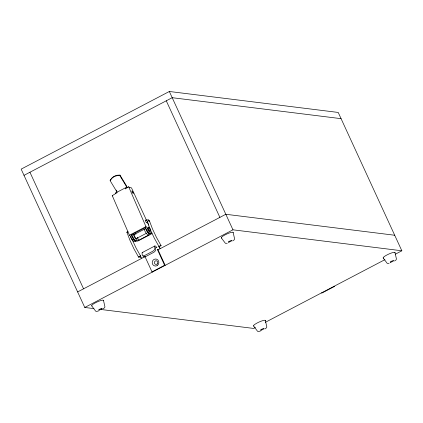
<?xml version="1.0" encoding="UTF-8"?>
<svg xmlns="http://www.w3.org/2000/svg" width="423" height="423" viewBox="0 0 423 423"><rect width="100%" height="100%" fill="white"/><g stroke="black" fill="none" stroke-linecap="round" stroke-linejoin="round"><path stroke-width="0.63" d="M160.788 245.536L160.84 245.261L160.042 246.117L158.953 246.45L159.455 247.82L160.09 248.349L158.99 246.805L159.344 245.985M132.119 239.577L136.026 247.904L140.547 255.968L139.426 256.93L138.675 256.951M147.289 221.525L147.87 220.88L148.965 220.642M149.478 221.049L149.308 221.382L149.467 221.144A1.137 0.571 -18.1 0 0 148.875 220.632L147.315 221.419A1.137 0.571 -18.1 0 0 147.907 221.932M138.633 257.02C138.829 257.559 141.081 256.068 140.251 255.963M116.949 192.909A2.046 0.56 62.3 0 0 116.129 190.583L110.133 180.663L110.62 179.68A10.237 9.613 22.9 0 1 119.344 175.106L120.01 175.148L126.001 185.057A3.41 0.931 62.3 0 1 127.238 187.849M115.606 193.644L115.595 192.973L125.293 187.891L126.424 188.034A2.046 0.56 62.3 0 0 125.827 185.501L119.825 175.582L120.01 175.148M125.293 187.891L125.605 188.954M135.709 241.491L134.112 241.575A3.981 1.084 62.3 0 1 131.188 237.858L130.083 235.68L129.464 235.246L112.269 195.648L115.585 193.612M136.856 240.914L135.275 240.967A3.981 1.084 62.3 0 1 132.351 237.245L131.109 234.781M110.133 180.663L110.44 180.113A10.237 9.613 22.9 0 1 119.164 175.54L119.825 175.582M159.111 246.197C158.81 247.117 160.893 245.493 160.719 245.61M103.011 308.859L104.476 307.828L104.952 306.929L103.476 300.309M232.676 240.92L234.136 239.889L234.617 238.984L233.136 232.364M264.888 328.957L266.347 327.925L266.828 327.027L265.348 320.407M394.522 261.012L395.986 259.981L396.462 259.077L394.982 252.462M395.431 254.149L401.85 250.786L338.22 112.449L169.337 91.479L21.15 169.131L84.78 307.468L93.943 308.61M24.011 175.344L172.198 97.697L341.081 118.667M125.282 188.536L128.671 186.76L129.242 187.336L131.511 187.897L146.48 220.23M146.638 220.542L146.559 220.298A1.137 0.312 62.3 0 1 147.045 220.161M129.464 235.246L145.946 226.612L146.564 227.045L147.664 229.218A3.981 1.084 62.3 0 0 150.593 232.941L152.063 233.121M131.23 235.056L145.38 227.637L146.501 229.832A3.981 1.084 62.3 0 0 149.43 233.549L150.9 233.734L151 233.385M133.679 234.823L144.433 229.187M136.433 238.503L146.622 233.163M133.451 234.575A3.981 1.084 62.3 0 0 137.02 240.053L138.675 240.259L149.34 234.67L147.685 234.464A3.981 1.084 62.3 0 1 144.111 228.986M142.228 252.584L154.834 245.98M77.631 291.928L145.306 256.465M157.869 249.882L225.819 214.276L394.701 235.246M144.952 256.518L152.021 271.878L164.621 265.274L165.176 265.343L157.837 249.39M84.78 307.468L232.967 229.821L401.85 250.786M255.413 327.518L253.663 328.438L101.145 309.504M265.332 322.321L384.93 259.653M98.575 310.921L96.782 311.397L95.704 311.222L91.648 305.797M260.452 331.019L258.659 331.495L257.581 331.32L253.52 325.895M160.539 245.314L160.899 245.308L156.383 237.234L152.476 228.906L149.451 220.901M140.182 255.978L140.547 255.968M227.246 243.283L225.369 243.278L221.308 237.858M389.091 263.376L387.214 263.37L383.153 257.951M115.595 192.973L116.727 193.115M334.059 286.313L334.609 286.382L322.009 292.986L321.454 292.917M152.021 271.878L152.571 271.947M147.659 219.585L148.737 219.934M112.767 195.971L112.195 195.394M140.172 257.284L140.425 257.602M126.958 232.338L127.519 232.597L126.937 232.127L127.979 231.376L126.958 232.338L130.03 240.481L134.001 248.941L138.596 257.142M128.671 186.76L145.946 226.612M158.953 246.477L154.363 238.276L150.387 229.811L147.315 221.673M169.337 91.479L232.967 229.821M166.271 100.806L219.891 217.385M147.304 222.017L148.674 224.999M157.282 249.321L164.621 265.274M135.111 232.502L135.936 234.289M137.306 237.277L138.675 240.259M29.938 172.24L83.558 288.819M145.263 227.368L145.38 227.637M160.819 245.261L161.02 245.731L160.761 245.266L160.634 245.705M141.726 257.75A1.137 0.312 62.3 0 1 141.256 257.75A1.137 0.312 62.3 0 1 140.563 256.38A1.137 0.312 62.3 0 1 140.912 256.142M146.855 222.075A1.481 0.402 62.3 0 1 146.295 222.334A1.481 0.402 62.3 0 1 145.359 220.309A1.481 0.402 62.3 0 1 146.247 220.753M150.133 231.185A2.274 0.619 62.3 0 1 148.346 229.557A2.274 0.619 62.3 0 1 148.24 227.442M116.304 190.133A3.41 0.931 62.3 0 1 116.991 191.418M134.35 239.349A2.274 0.619 62.3 0 1 134.08 239.122M133.779 238.778A2.274 0.619 62.3 0 1 132.457 235.902M133.071 240.127A2.274 0.619 62.3 0 1 131.426 238.757A2.274 0.619 62.3 0 1 130.961 236.288M150.493 229.689A2.274 0.619 62.3 0 1 149.779 230.577A2.274 0.619 62.3 0 1 148.378 227.193A2.274 0.619 62.3 0 1 150.271 229.166M148.436 232.174A2.274 0.619 62.3 0 1 146.765 230.049M145.565 228.224A3.981 1.084 62.3 0 0 149.139 233.702L151.349 233.977L137.776 241.089L135.566 240.814A3.981 1.084 62.3 0 1 133.108 238.022A3.981 1.084 62.3 0 1 131.865 234.093M136.56 238.297A2.274 0.619 62.3 0 1 134.916 236.928A2.274 0.619 62.3 0 1 134.451 234.458M221.668 238.022A6.519 1.169 -24.7 0 1 226.622 234.104A6.519 1.169 -24.7 0 1 233.089 232.719M156.235 247.714A2.025 0.555 62.3 0 0 155.59 248.015L155.738 249.485A2.845 1.539 -38.2 0 1 153.486 252.468L145.734 256.528A2.845 1.539 -38.2 0 1 143.138 256.089M156.907 247.704A3.733 1.02 62.3 0 0 154.686 246.773L154.85 248.359A2.845 1.539 -38.2 0 1 152.603 251.341L144.846 255.407A2.845 1.539 -38.2 0 1 142.25 254.963L142.086 253.377A3.733 1.02 62.3 0 1 142.858 252.658M253.879 326.064A6.519 1.169 -24.7 0 1 258.834 322.146A6.519 1.169 -24.7 0 1 265.306 320.761M383.513 258.115A6.519 1.169 -24.7 0 1 388.467 254.197A6.519 1.169 -24.7 0 1 394.939 252.817M92.003 305.966A6.519 1.169 -24.7 0 1 96.957 302.048A6.519 1.169 -24.7 0 1 103.429 300.663M132.013 191.037L132.14 192.296L133.229 193.681L133.097 192.417L132.013 191.037M228.949 242.115A1.956 0.349 -24.7 0 0 231.836 240.602A1.956 0.349 -24.7 0 0 229.446 241.237A1.956 0.349 -24.7 0 0 228.949 242.115M157.716 265.168A3.527 3.331 -82.9 0 0 156.637 259.188A3.527 3.331 -82.9 0 0 152.259 263.233A3.527 3.331 -82.9 0 0 157.716 265.168M157.213 263.957A1.819 1.718 -82.9 0 0 156.658 260.875A1.819 1.718 -82.9 0 0 154.4 262.963A1.819 1.718 -82.9 0 0 157.213 263.957M261.165 330.157A1.956 0.349 -24.7 0 0 264.052 328.639A1.956 0.349 -24.7 0 0 261.657 329.279A1.956 0.349 -24.7 0 0 261.165 330.157M390.799 262.207A1.956 0.349 -24.7 0 0 393.686 260.695A1.956 0.349 -24.7 0 0 391.291 261.335A1.956 0.349 -24.7 0 0 390.799 262.207M99.289 310.054A1.956 0.349 -24.7 0 0 102.176 308.541A1.956 0.349 -24.7 0 0 99.78 309.181A1.956 0.349 -24.7 0 0 99.289 310.054"/></g></svg>
